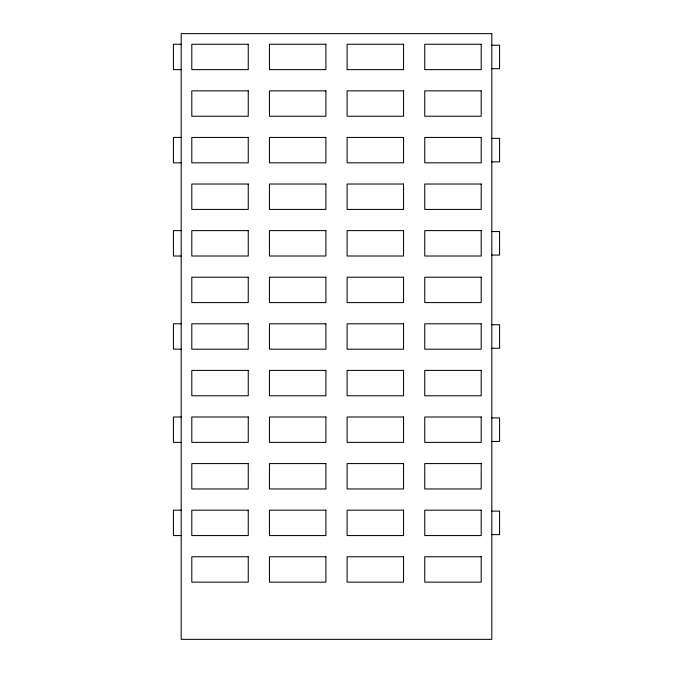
<?xml version="1.0" encoding="UTF-8"?>
<svg xmlns="http://www.w3.org/2000/svg" width="673" height="673" viewBox="0 0 673 673"><rect width="100%" height="100%" fill="white"/><g stroke="black" fill="none" stroke-linecap="round" stroke-linejoin="round"><path stroke-width="1.01" d="M181.188 44.25L173.424 44.25L173.424 69.639L181.188 69.639M491.812 45.2L499.576 45.2L499.576 68.696L491.812 68.696M181.188 137.435L173.424 137.435L173.424 162.824L181.188 162.824M491.812 138.377L499.576 138.377L499.576 161.882L491.812 161.882M181.188 230.62L173.424 230.62L173.424 256.009L181.188 256.009M491.812 231.562L499.576 231.562L499.576 255.067L491.812 255.067M181.188 323.806L173.424 323.806L173.424 349.194L181.188 349.194M491.812 324.748L499.576 324.748L499.576 348.252L491.812 348.252M181.188 416.991L173.424 416.991L173.424 442.38L181.188 442.38M491.812 417.933L499.576 417.933L499.576 441.438L491.812 441.438M181.188 510.176L173.424 510.176L173.424 535.565L181.188 535.565M491.812 511.118L499.576 511.118L499.576 534.623L491.812 534.623M491.812 33.65L181.188 33.65L181.188 639.35L491.812 639.35L491.812 33.65M248.244 44.25L191.797 44.25L191.797 69.639L248.244 69.639L248.244 44.25M325.9 44.25L269.452 44.25L269.452 69.639L325.9 69.639L325.9 44.25M403.548 44.25L347.1 44.25L347.1 69.639L403.548 69.639L403.548 44.25M481.203 44.25L424.756 44.25L424.756 69.639L481.203 69.639L481.203 44.25M248.244 90.847L191.797 90.847L191.797 116.236L248.244 116.236L248.244 90.847M325.9 90.847L269.452 90.847L269.452 116.236L325.9 116.236L325.9 90.847M403.548 90.847L347.1 90.847L347.1 116.236L403.548 116.236L403.548 90.847M481.203 90.847L424.756 90.847L424.756 116.236L481.203 116.236L481.203 90.847M248.244 137.435L191.797 137.435L191.797 162.824L248.244 162.824L248.244 137.435M325.9 137.435L269.452 137.435L269.452 162.824L325.9 162.824L325.9 137.435M403.548 137.435L347.1 137.435L347.1 162.824L403.548 162.824L403.548 137.435M481.203 137.435L424.756 137.435L424.756 162.824L481.203 162.824L481.203 137.435M248.244 184.032L191.797 184.032L191.797 209.421L248.244 209.421L248.244 184.032M325.9 184.032L269.452 184.032L269.452 209.421L325.9 209.421L325.9 184.032M403.548 184.032L347.1 184.032L347.1 209.421L403.548 209.421L403.548 184.032M481.203 184.032L424.756 184.032L424.756 209.421L481.203 209.421L481.203 184.032M248.244 230.62L191.797 230.62L191.797 256.009L248.244 256.009L248.244 230.62M325.9 230.62L269.452 230.62L269.452 256.009L325.9 256.009L325.9 230.62M403.548 230.62L347.1 230.62L347.1 256.009L403.548 256.009L403.548 230.62M481.203 230.62L424.756 230.62L424.756 256.009L481.203 256.009L481.203 230.62M248.244 277.217L191.797 277.217L191.797 302.598L248.244 302.598L248.244 277.217M325.9 277.217L269.452 277.217L269.452 302.598L325.9 302.598L325.9 277.217M403.548 277.217L347.1 277.217L347.1 302.598L403.548 302.598L403.548 277.217M481.203 277.217L424.756 277.217L424.756 302.598L481.203 302.598L481.203 277.217M248.244 323.806L191.797 323.806L191.797 349.194L248.244 349.194L248.244 323.806M325.9 323.806L269.452 323.806L269.452 349.194L325.9 349.194L325.9 323.806M403.548 323.806L347.1 323.806L347.1 349.194L403.548 349.194L403.548 323.806M481.203 323.806L424.756 323.806L424.756 349.194L481.203 349.194L481.203 323.806M248.244 370.402L191.797 370.402L191.797 395.783L248.244 395.783L248.244 370.402M325.9 370.402L269.452 370.402L269.452 395.783L325.9 395.783L325.9 370.402M403.548 370.402L347.1 370.402L347.1 395.783L403.548 395.783L403.548 370.402M481.203 370.402L424.756 370.402L424.756 395.783L481.203 395.783L481.203 370.402M248.244 416.991L191.797 416.991L191.797 442.38L248.244 442.38L248.244 416.991M325.9 416.991L269.452 416.991L269.452 442.38L325.9 442.38L325.9 416.991M403.548 416.991L347.1 416.991L347.1 442.38L403.548 442.38L403.548 416.991M481.203 416.991L424.756 416.991L424.756 442.38L481.203 442.38L481.203 416.991M248.244 463.579L191.797 463.579L191.797 488.968L248.244 488.968L248.244 463.579M325.9 463.579L269.452 463.579L269.452 488.968L325.9 488.968L325.9 463.579M403.548 463.579L347.1 463.579L347.1 488.968L403.548 488.968L403.548 463.579M481.203 463.579L424.756 463.579L424.756 488.968L481.203 488.968L481.203 463.579M248.244 510.176L191.797 510.176L191.797 535.565L248.244 535.565L248.244 510.176M325.9 510.176L269.452 510.176L269.452 535.565L325.9 535.565L325.9 510.176M403.548 510.176L347.1 510.176L347.1 535.565L403.548 535.565L403.548 510.176M481.203 510.176L424.756 510.176L424.756 535.565L481.203 535.565L481.203 510.176M248.244 556.764L191.797 556.764L191.797 582.153L248.244 582.153L248.244 556.764M325.9 556.764L269.452 556.764L269.452 582.153L325.9 582.153L325.9 556.764M403.548 556.764L347.1 556.764L347.1 582.153L403.548 582.153L403.548 556.764M481.203 556.764L424.756 556.764L424.756 582.153L481.203 582.153L481.203 556.764"/></g></svg>
